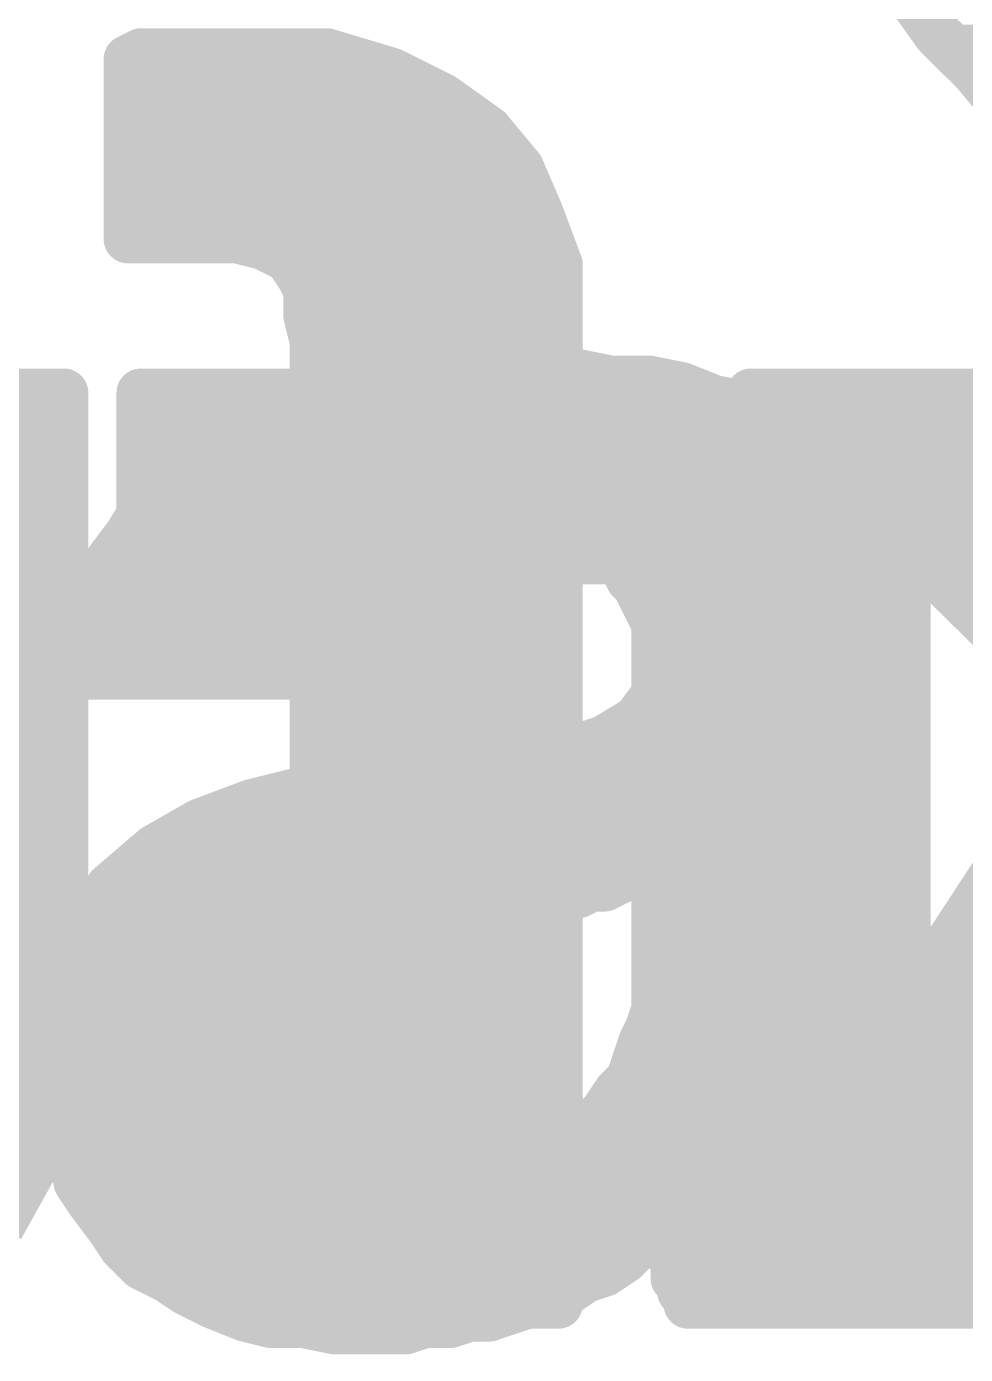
# Model space of a CAD drawing. Extents: x -27.9 to 58.7, y -12 to 40.1.
# Drawn here: x 9.989 to 11.451, y 20.674 to 22.743 of the extents above; entities that cross this region are included whole.
import ezdxf

# ---------------------------------------------------------------- set-up
doc = ezdxf.new("R2010")
doc.units = 0
doc.layers.add('21', color=41, linetype='CONTINUOUS')
doc.layers.add('22', color=40, linetype='CONTINUOUS')

msp = doc.modelspace()

# ---------------------------------------------------------------- linework, layer by layer
at = {"layer": '21', "const_width": 0.0762}
for points in [[(10.5086, 22.182), (10.5686, 22.192)], [(10.5686, 22.192), (10.6186, 22.202)], [(10.6186, 22.202), (10.8486, 22.202)], [(10.8486, 22.202), (10.8986, 22.192)], [(10.8986, 22.192), (10.9586, 22.192)], [(10.9586, 22.192), (11.0086, 22.182)], [(10.4486, 22.162), (10.5086, 22.182)], [(10.4852, 22.1742), (11.0281, 22.1742)], [(11.0086, 22.182), (11.0586, 22.162)], [(10.3486, 22.132), (10.3986, 22.152)], [(10.3986, 22.152), (10.4486, 22.162)], [(11.0586, 22.162), (11.1086, 22.152)], [(11.1086, 22.152), (11.1586, 22.132)], [(10.2486, 22.072), (10.3486, 22.132)], [(11.1586, 22.132), (11.2786, 22.042)], [(10.2919, 22.098), (11.2039, 22.098)], [(10.2086, 22.042), (10.2486, 22.072)], [(10.1786, 22.002), (10.2086, 22.042)], [(11.2786, 22.042), (11.3086, 22.002)], [(10.1935, 22.0218), (11.2938, 22.0218)], [(10.1486, 21.952), (10.1786, 22.002)], [(11.3086, 22.002), (11.3286, 21.962)], [(11.3286, 21.962), (11.3486, 21.912)], [(10.1186, 21.912), (10.1486, 21.952)], [(10.1438, 21.9456), (11.3352, 21.9456)], [(10.6386, 21.942), (10.5386, 21.892)], [(10.8186, 21.942), (10.6386, 21.942)], [(10.8386, 21.932), (10.8186, 21.942)], [(10.8586, 21.932), (10.8386, 21.932)], [(10.9186, 21.902), (10.8586, 21.932)], [(10.0986, 21.852), (10.1186, 21.912)], [(10.9286, 21.882), (10.9186, 21.902)], [(11.3486, 21.912), (11.3586, 21.862)], [(10.5386, 21.892), (10.4986, 21.852)], [(10.9386, 21.872), (10.9286, 21.882)], [(10.1044, 21.8694), (10.516, 21.8694)], [(10.9686, 21.812), (10.9386, 21.872)], [(10.9399, 21.8694), (11.3571, 21.8694)], [(11.3586, 21.862), (11.3586, 20.992)], [(10.0786, 21.732), (10.0986, 21.852)], [(10.4886, 21.832), (10.4786, 21.802)], [(10.4986, 21.852), (10.4886, 21.832)], [(10.9686, 21.702), (10.9686, 21.812)], [(10.0888, 21.7932), (10.4742, 21.7932)], [(10.4786, 21.802), (10.4686, 21.782)], [(10.9686, 21.7932), (11.3586, 21.7932)], [(10.4686, 21.782), (10.4686, 21.732)], [(10.4686, 21.732), (10.0786, 21.732)], [(10.9686, 21.717), (11.3586, 21.717)], [(10.9386, 21.662), (10.9686, 21.702)], [(10.8886, 21.632), (10.9386, 21.662)], [(10.8286, 21.612), (10.8886, 21.632)], [(10.9033, 21.6408), (11.3586, 21.6408)], [(10.7586, 21.592), (10.8286, 21.612)], [(10.6886, 21.582), (10.7586, 21.592)], [(10.7586, 21.592), (10.8086, 21.392)], [(10.8086, 21.392), (10.7586, 21.592)], [(10.5086, 21.562), (10.6886, 21.582)], [(10.532, 21.5646), (10.7655, 21.5646)], [(10.7655, 21.5646), (11.3586, 21.5646)], [(10.3386, 21.532), (10.4186, 21.552)], [(10.4186, 21.552), (10.5086, 21.562)], [(10.5886, 21.352), (10.5086, 21.562)], [(10.5086, 21.562), (10.5886, 21.352)], [(10.2586, 21.502), (10.3386, 21.532)], [(10.1886, 21.462), (10.2586, 21.502)], [(10.2348, 21.4884), (10.5366, 21.4884)], [(10.5366, 21.4884), (10.7845, 21.4884)], [(10.7845, 21.4884), (11.3586, 21.4884)], [(10.1186, 21.402), (10.1886, 21.462)], [(10.9686, 21.442), (10.9486, 21.422)], [(10.9686, 21.212), (10.9686, 21.442)], [(10.9286, 21.422), (10.8886, 21.402)], [(10.9486, 21.422), (10.9286, 21.422)], [(10.0786, 21.332), (10.1186, 21.402)], [(10.1305, 21.4122), (10.5657, 21.4122)], [(10.5657, 21.4122), (10.8036, 21.4122)], [(10.8036, 21.4122), (10.909, 21.4122)], [(10.8686, 21.402), (10.8486, 21.392)], [(10.8886, 21.402), (10.8686, 21.402)], [(10.9686, 21.4122), (11.3586, 21.4122)], [(10.7686, 21.382), (10.7386, 21.372)], [(10.7886, 21.382), (10.7686, 21.382)], [(10.8086, 21.392), (10.7886, 21.382)], [(10.8486, 21.392), (10.8086, 21.392)], [(10.6286, 21.362), (10.6086, 21.352)], [(10.6686, 21.362), (10.6286, 21.362)], [(10.6986, 21.372), (10.6686, 21.362)], [(10.7386, 21.372), (10.6986, 21.372)], [(10.0809, 21.336), (10.5466, 21.336)], [(10.5586, 21.342), (10.5386, 21.332)], [(10.5886, 21.352), (10.5586, 21.342)], [(10.6086, 21.352), (10.5886, 21.352)], [(10.9686, 21.336), (11.3586, 21.336)], [(10.0486, 21.242), (10.0786, 21.332)], [(10.5286, 21.322), (10.4886, 21.302)], [(10.5386, 21.332), (10.5286, 21.322)], [(10.4886, 21.302), (10.4786, 21.292)], [(10.4586, 21.282), (10.4286, 21.222)], [(10.4786, 21.292), (10.4586, 21.282)], [(10.0545, 21.2598), (10.4475, 21.2598)], [(10.9686, 21.2598), (11.3586, 21.2598)], [(10.0286, 21.132), (10.0486, 21.242)], [(10.4286, 21.222), (10.4286, 21.202)], [(10.9586, 21.182), (10.9686, 21.212)], [(10.4286, 21.202), (10.4186, 21.182)], [(10.038, 21.1836), (10.4194, 21.1836)], [(10.4186, 21.182), (10.4186, 21.132)], [(10.9486, 21.162), (10.9586, 21.182)], [(10.9591, 21.1836), (11.3586, 21.1836)], [(10.9286, 21.102), (10.9486, 21.162)], [(10.0386, 21.082), (10.0286, 21.132)], [(10.4186, 21.132), (10.4286, 21.102)], [(10.0335, 21.1074), (10.4268, 21.1074)], [(10.4286, 21.102), (10.4286, 21.082)], [(10.9086, 21.082), (10.9286, 21.102)], [(10.9304, 21.1074), (11.3586, 21.1074)], [(10.0386, 21.032), (10.0386, 21.082)], [(10.4286, 21.082), (10.4386, 21.062)], [(10.8886, 21.052), (10.9086, 21.082)], [(10.4386, 21.062), (10.4486, 21.052)], [(10.4486, 21.052), (10.4586, 21.032)], [(10.8686, 21.032), (10.8886, 21.052)], [(10.0586, 20.992), (10.0386, 21.032)], [(10.039, 21.0312), (10.4602, 21.0312)], [(10.4586, 21.032), (10.4786, 21.022)], [(10.8386, 21.012), (10.8686, 21.032)], [(10.8674, 21.0312), (11.3586, 21.0312)], [(10.4786, 21.022), (10.4886, 21.012)], [(10.4886, 21.012), (10.5286, 20.992)], [(10.7986, 21.002), (10.8386, 21.012)], [(10.0686, 20.942), (10.0586, 20.992)], [(10.5286, 20.992), (10.5486, 20.992)], [(10.5486, 20.992), (10.5686, 20.982)], [(10.7586, 20.982), (10.7986, 21.002)], [(11.3586, 20.992), (11.3686, 20.972)], [(10.5686, 20.982), (10.5886, 20.982)], [(10.5886, 20.982), (10.6086, 20.972)], [(10.6086, 20.972), (10.6586, 20.972)], [(10.6586, 20.972), (10.7086, 20.982)], [(10.7086, 20.982), (10.7586, 20.982)], [(11.3686, 20.972), (11.3686, 20.882)], [(10.066, 20.955), (11.3686, 20.955)], [(10.0886, 20.912), (10.0686, 20.942)], [(10.1186, 20.872), (10.0886, 20.912)], [(10.9886, 20.892), (10.9686, 20.862)], [(10.9886, 20.832), (10.9886, 20.892)], [(11.3686, 20.882), (11.3786, 20.862)], [(10.1135, 20.8788), (10.9798, 20.8788)], [(10.1386, 20.842), (10.1186, 20.872)], [(10.9686, 20.862), (10.9386, 20.842)], [(10.9886, 20.8788), (11.3702, 20.8788)], [(11.3786, 20.862), (11.3786, 20.842)], [(10.1686, 20.812), (10.1386, 20.842)], [(10.9386, 20.842), (10.9186, 20.822)], [(11.3786, 20.842), (11.3886, 20.822)], [(10.9186, 20.822), (10.8886, 20.802)], [(10.9986, 20.822), (10.9886, 20.832)], [(10.9986, 20.792), (10.9986, 20.822)], [(11.3886, 20.822), (11.3886, 20.792)], [(10.2086, 20.792), (10.1686, 20.812)], [(10.1874, 20.8026), (10.8895, 20.8026)], [(10.8886, 20.802), (10.8586, 20.792)], [(10.9986, 20.8026), (11.3886, 20.8026)], [(10.2386, 20.772), (10.2086, 20.792)], [(10.8586, 20.792), (10.8286, 20.772)], [(11.0086, 20.782), (10.9986, 20.792)], [(11.0086, 20.772), (11.0086, 20.782)], [(11.3886, 20.792), (11.3986, 20.772)], [(10.2786, 20.752), (10.2386, 20.772)], [(10.8286, 20.772), (10.7086, 20.732)], [(11.0186, 20.762), (11.0086, 20.772)], [(11.0186, 20.752), (11.0186, 20.762)], [(11.3986, 20.772), (11.4086, 20.762)], [(11.4086, 20.762), (11.4086, 20.752)], [(10.3286, 20.732), (10.2786, 20.752)], [(11.4086, 20.752), (11.0186, 20.752)], [(10.3686, 20.722), (10.3286, 20.732)], [(10.351, 20.7264), (10.6618, 20.7264)], [(10.4186, 20.722), (10.3686, 20.722)], [(10.4686, 20.712), (10.4186, 20.722)], [(10.6086, 20.722), (10.5786, 20.712)], [(10.6486, 20.722), (10.6086, 20.722)], [(10.6786, 20.732), (10.6486, 20.722)], [(10.7086, 20.732), (10.6786, 20.732)], [(10.5786, 20.712), (10.4686, 20.712)]]:
    msp.add_lwpolyline(points, dxfattribs=at)
at = {"layer": '21', "const_width": 0.0381}
for points in [[(10.5649, 22.2107, 1), (10.5723, 22.1733)], [(10.5717, 22.1732, 1), (10.5655, 22.2108)], [(10.6186, 22.2211, 1), (10.6186, 22.183)], [(10.6223, 22.1833, 1), (10.6149, 22.2207)], [(10.8523, 22.2207, 1), (10.8449, 22.1833)], [(10.8486, 22.183, 1), (10.8486, 22.2211)], [(10.8986, 22.2111, 1), (10.8986, 22.173)], [(10.8949, 22.1733, 1), (10.9023, 22.2107)], [(10.9623, 22.2107, 1), (10.9549, 22.1733)], [(10.9586, 22.173, 1), (10.9586, 22.2111)], [(10.4852, 22.1933, 1), (10.4852, 22.1552)], [(10.5055, 22.2008, 1), (10.5117, 22.1632)], [(10.5146, 22.1639, 1), (10.5026, 22.2001)], [(11.0157, 22.1997, 1), (11.0015, 22.1643)], [(11.0049, 22.1633, 1), (11.0123, 22.2007)], [(11.0281, 22.1552, 1), (11.0281, 22.1933)], [(10.3949, 22.1707, 1), (10.4023, 22.1333)], [(10.4057, 22.1343, 1), (10.3915, 22.1697)], [(10.4426, 22.1801, 1), (10.4546, 22.1439)], [(10.4523, 22.1433, 1), (10.4449, 22.1807)], [(11.0623, 22.1807, 1), (11.0549, 22.1433)], [(11.0515, 22.1443, 1), (11.0657, 22.1797)], [(11.1157, 22.1697, 1), (11.1015, 22.1343)], [(11.1049, 22.1333, 1), (11.1123, 22.1707)], [(10.3415, 22.1497, 1), (10.3557, 22.1143)], [(10.3584, 22.1157, 1), (10.3388, 22.1483)], [(11.17, 22.1472, 1), (11.1472, 22.1168)], [(11.1515, 22.1143, 1), (11.1657, 22.1497)], [(10.2919, 22.1171, 1), (10.2919, 22.079)], [(11.2039, 22.079, 1), (11.2039, 22.1171)], [(10.2388, 22.0883, 1), (10.2584, 22.0557)], [(10.26, 22.0568, 1), (10.2372, 22.0872)], [(10.2238, 22.0306, 1), (10.1934, 22.0534)], [(11.2938, 22.0534, 1), (11.2634, 22.0306)], [(10.1935, 22.0409, 1), (10.1935, 22.0028)], [(10.1972, 22.0572, 1), (10.22, 22.0268)], [(11.2672, 22.0268, 1), (11.29, 22.0572)], [(11.2938, 22.0028, 1), (11.2938, 22.0409)], [(10.1949, 21.9922, 1), (10.1623, 22.0118)], [(11.3256, 22.0105, 1), (11.2916, 21.9935)], [(10.1634, 22.0134, 1), (10.1938, 21.9906)], [(11.2934, 21.9906, 1), (11.3238, 22.0134)], [(11.3463, 21.9691, 1), (11.3109, 21.9549)], [(10.1438, 21.9647, 1), (10.1438, 21.9266)], [(10.1323, 21.9618, 1), (10.1649, 21.9422)], [(10.1638, 21.9406, 1), (10.1334, 21.9634)], [(10.6386, 21.9611, 1), (10.6386, 21.923)], [(10.6471, 21.925, 1), (10.6301, 21.959)], [(10.8271, 21.959, 1), (10.8101, 21.925)], [(10.8186, 21.923, 1), (10.8186, 21.9611)], [(11.3116, 21.9535, 1), (11.3456, 21.9705)], [(11.3352, 21.9266, 1), (11.3352, 21.9647)], [(10.8386, 21.9511, 1), (10.8386, 21.913)], [(10.8301, 21.915, 1), (10.8471, 21.949)], [(10.8671, 21.949, 1), (10.8501, 21.915)], [(10.8586, 21.913, 1), (10.8586, 21.9511)], [(10.1034, 21.9234, 1), (10.1338, 21.9006)], [(10.1367, 21.906, 1), (10.1005, 21.918)], [(10.9356, 21.9105, 1), (10.9016, 21.8935)], [(10.9101, 21.885, 1), (10.9271, 21.919)], [(11.3673, 21.9157, 1), (11.3299, 21.9083)], [(11.3309, 21.9049, 1), (11.3663, 21.9191)], [(10.5301, 21.909, 1), (10.5471, 21.875)], [(10.5521, 21.8785, 1), (10.5251, 21.9055)], [(10.9421, 21.8955, 1), (10.9151, 21.8685)], [(10.1044, 21.8885, 1), (10.1044, 21.8504)], [(10.516, 21.8504, 1), (10.516, 21.8885)], [(10.9116, 21.8735, 1), (10.9456, 21.8905)], [(10.9556, 21.8805, 1), (10.9216, 21.8635)], [(10.9399, 21.8885, 1), (10.9399, 21.8504)], [(10.9251, 21.8585, 1), (10.9521, 21.8855)], [(11.3777, 21.862, 1), (11.3396, 21.862)], [(11.3571, 21.8504, 1), (11.3571, 21.8885)], [(10.0805, 21.858, 1), (10.1167, 21.846)], [(10.1174, 21.8489, 1), (10.0798, 21.8551)], [(10.5067, 21.826, 1), (10.4705, 21.838)], [(10.4851, 21.8655, 1), (10.5121, 21.8385)], [(10.5156, 21.8435, 1), (10.4816, 21.8605)], [(11.3399, 21.8583, 1), (11.3773, 21.8657)], [(10.4716, 21.8405, 1), (10.5056, 21.8235)], [(10.9877, 21.812, 1), (10.9496, 21.812)], [(10.0888, 21.8123, 1), (10.0888, 21.7742)], [(10.4956, 21.7935, 1), (10.4616, 21.8105)], [(10.4742, 21.7742, 1), (10.4742, 21.8123)], [(10.9686, 21.8123, 1), (10.9686, 21.7742)], [(10.9516, 21.8035, 1), (10.9856, 21.8205)], [(11.3586, 21.7742, 1), (11.3586, 21.8123)], [(10.4516, 21.7905, 1), (10.4856, 21.7735)], [(10.4877, 21.782, 1), (10.4496, 21.782)], [(10.4605, 21.808, 1), (10.4967, 21.796)], [(10.0786, 21.751, 1), (10.0786, 21.7129)], [(10.4686, 21.7129, 1), (10.4686, 21.751)], [(10.0598, 21.7351, 1), (10.0974, 21.7289)], [(10.4496, 21.732, 1), (10.4877, 21.732)], [(10.9686, 21.7361, 1), (10.9686, 21.698)], [(11.3586, 21.698, 1), (11.3586, 21.7361)], [(10.9838, 21.6906, 1), (10.9534, 21.7134)], [(10.9496, 21.702, 1), (10.9877, 21.702)], [(10.9234, 21.6734, 1), (10.9538, 21.6506)], [(10.9484, 21.6457, 1), (10.9288, 21.6783)], [(10.8788, 21.6483, 1), (10.8984, 21.6157)], [(10.8946, 21.6139, 1), (10.8826, 21.6501)], [(10.9033, 21.6599, 1), (10.9033, 21.6218)], [(11.3586, 21.6218, 1), (11.3586, 21.6599)], [(10.8226, 21.6301, 1), (10.8346, 21.5939)], [(10.8338, 21.5937, 1), (10.8234, 21.6303)], [(10.7771, 21.5966, 1), (10.7401, 21.5874)], [(10.7771, 21.5966, 1), (10.7401, 21.5874)], [(10.7534, 21.6103, 1), (10.7638, 21.5737)], [(10.7613, 21.5731, 1), (10.7559, 21.6109)], [(10.532, 21.5837, 1), (10.532, 21.5456)], [(10.6859, 21.6009, 1), (10.6913, 21.5631)], [(10.6907, 21.5631, 1), (10.6865, 21.6009)], [(10.7655, 21.5837, 1), (10.7655, 21.5456)], [(10.7655, 21.5456, 1), (10.7655, 21.5837)], [(11.3586, 21.5456, 1), (11.3586, 21.5837)], [(10.4165, 21.5709, 1), (10.4207, 21.5331)], [(10.4232, 21.5335, 1), (10.414, 21.5705)], [(10.5264, 21.5688, 1), (10.4908, 21.5552)], [(10.5264, 21.5688, 1), (10.4908, 21.5552)], [(10.5065, 21.5809, 1), (10.5107, 21.5431)], [(10.5107, 21.5431, 1), (10.5065, 21.5809)], [(10.334, 21.5505, 1), (10.3432, 21.5135)], [(10.3453, 21.5142, 1), (10.3319, 21.5498)], [(10.2519, 21.5198, 1), (10.2653, 21.4842)], [(10.2681, 21.4855, 1), (10.2491, 21.5185)], [(10.2348, 21.5075, 1), (10.2348, 21.4694)], [(10.5366, 21.5075, 1), (10.5366, 21.4694)], [(10.5366, 21.4694, 1), (10.5366, 21.5075)], [(10.7845, 21.5075, 1), (10.7845, 21.4694)], [(10.7845, 21.4694, 1), (10.7845, 21.5075)], [(11.3586, 21.4694, 1), (11.3586, 21.5075)], [(10.1791, 21.4785, 1), (10.1981, 21.4455)], [(10.201, 21.4475, 1), (10.1762, 21.4765)], [(10.9877, 21.442, 1), (10.9496, 21.442)], [(10.9821, 21.4285, 1), (10.9551, 21.4555)], [(10.9286, 21.4411, 1), (10.9286, 21.403)], [(10.9371, 21.405, 1), (10.9201, 21.439)], [(10.9486, 21.403, 1), (10.9486, 21.4411)], [(10.1062, 21.4165, 1), (10.131, 21.3875)], [(10.1351, 21.3925, 1), (10.1021, 21.4115)], [(10.1305, 21.4313, 1), (10.1305, 21.3932)], [(10.5657, 21.4313, 1), (10.5657, 21.3932)], [(10.5657, 21.3932, 1), (10.5657, 21.4313)], [(10.8036, 21.4313, 1), (10.8036, 21.3932)], [(10.8036, 21.3932, 1), (10.8036, 21.4313)], [(10.8686, 21.4211, 1), (10.8686, 21.383)], [(10.8771, 21.385, 1), (10.8601, 21.419)], [(10.8801, 21.419, 1), (10.8971, 21.385)], [(10.8886, 21.383, 1), (10.8886, 21.4211)], [(10.909, 21.3932, 1), (10.909, 21.4313)], [(10.9351, 21.4355, 1), (10.9621, 21.4085)], [(10.9686, 21.4313, 1), (10.9686, 21.3932)], [(11.3586, 21.3932, 1), (11.3586, 21.4313)], [(10.7686, 21.4011, 1), (10.7686, 21.363)], [(10.7746, 21.3639, 1), (10.7626, 21.4001)], [(10.7801, 21.399, 1), (10.7971, 21.365)], [(10.7886, 21.363, 1), (10.7886, 21.4011)], [(10.8086, 21.411, 1), (10.8086, 21.3729)], [(10.7901, 21.3874, 1), (10.8271, 21.3966)], [(10.7901, 21.3874, 1), (10.8271, 21.3966)], [(10.8171, 21.375, 1), (10.8001, 21.409)], [(10.8401, 21.409, 1), (10.8571, 21.375)], [(10.8486, 21.3729, 1), (10.8486, 21.411)], [(10.6286, 21.3811, 1), (10.6286, 21.343)], [(10.6371, 21.345, 1), (10.6201, 21.379)], [(10.6626, 21.3801, 1), (10.6746, 21.3439)], [(10.6686, 21.343, 1), (10.6686, 21.3811)], [(10.6986, 21.391, 1), (10.6986, 21.3529)], [(10.7046, 21.3539, 1), (10.6926, 21.3901)], [(10.7326, 21.3901, 1), (10.7446, 21.3539)], [(10.7386, 21.3529, 1), (10.7386, 21.391)], [(10.0809, 21.3551, 1), (10.0809, 21.317)], [(10.5526, 21.3601, 1), (10.5646, 21.3239)], [(10.5466, 21.317, 1), (10.5466, 21.3551)], [(10.5671, 21.325, 1), (10.5501, 21.359)], [(10.5886, 21.3711, 1), (10.5886, 21.333)], [(10.5708, 21.3452, 1), (10.6064, 21.3588)], [(10.5708, 21.3452, 1), (10.6064, 21.3588)], [(10.5946, 21.3339, 1), (10.5826, 21.3701)], [(10.6001, 21.369, 1), (10.6171, 21.335)], [(10.6086, 21.333, 1), (10.6086, 21.3711)], [(10.9686, 21.3551, 1), (10.9686, 21.317)], [(11.3586, 21.317, 1), (11.3586, 21.3551)], [(10.0621, 21.3415, 1), (10.0951, 21.3225)], [(10.0967, 21.326, 1), (10.0605, 21.338)], [(10.5151, 21.3355, 1), (10.5421, 21.3085)], [(10.5301, 21.349, 1), (10.5471, 21.315)], [(10.5371, 21.305, 1), (10.5201, 21.339)], [(10.5521, 21.3185, 1), (10.5251, 21.3455)], [(10.4801, 21.319, 1), (10.4971, 21.285)], [(10.5021, 21.2885, 1), (10.4751, 21.3155)], [(10.4501, 21.299, 1), (10.4671, 21.265)], [(10.4756, 21.2735, 1), (10.4416, 21.2905)], [(10.4651, 21.3055, 1), (10.4921, 21.2785)], [(10.4871, 21.275, 1), (10.4701, 21.309)], [(10.0545, 21.2789, 1), (10.0545, 21.2408)], [(10.4475, 21.2408, 1), (10.4475, 21.2789)], [(10.9686, 21.2789, 1), (10.9686, 21.2408)], [(11.3586, 21.2408, 1), (11.3586, 21.2789)], [(10.0673, 21.2386, 1), (10.0299, 21.2454)], [(10.0305, 21.248, 1), (10.0667, 21.236)], [(10.4477, 21.222, 1), (10.4096, 21.222)], [(10.4116, 21.2305, 1), (10.4456, 21.2135)], [(10.9867, 21.206, 1), (10.9505, 21.218)], [(10.4456, 21.1935, 1), (10.4116, 21.2105)], [(10.9496, 21.212, 1), (10.9877, 21.212)], [(10.038, 21.2027, 1), (10.038, 21.1646)], [(10.4376, 21.182, 1), (10.3995, 21.182)], [(10.4016, 21.1905, 1), (10.4356, 21.1735)], [(10.4096, 21.202, 1), (10.4477, 21.202)], [(10.4194, 21.1646, 1), (10.4194, 21.2027)], [(10.9591, 21.2027, 1), (10.9591, 21.1646)], [(10.9756, 21.1735, 1), (10.9416, 21.1905)], [(11.3586, 21.1646, 1), (11.3586, 21.2027)], [(10.9316, 21.1705, 1), (10.9656, 21.1535)], [(10.9667, 21.156, 1), (10.9305, 21.168)], [(10.9405, 21.188, 1), (10.9767, 21.176)], [(10.0473, 21.1357, 1), (10.0099, 21.1283)], [(10.4367, 21.138, 1), (10.4005, 21.126)], [(10.0099, 21.1354, 1), (10.0473, 21.1286)], [(10.3995, 21.132, 1), (10.4376, 21.132)], [(10.0335, 21.1265, 1), (10.0335, 21.0884)], [(10.4477, 21.102, 1), (10.4096, 21.102)], [(10.4105, 21.096, 1), (10.4467, 21.108)], [(10.4268, 21.0884, 1), (10.4268, 21.1265)], [(10.9105, 21.108, 1), (10.9467, 21.096)], [(10.9304, 21.1265, 1), (10.9304, 21.0884)], [(10.9421, 21.0885, 1), (10.9151, 21.1155)], [(11.3586, 21.0884, 1), (11.3586, 21.1265)], [(10.0577, 21.082, 1), (10.0196, 21.082)], [(10.0199, 21.0783, 1), (10.0573, 21.0857)], [(10.4456, 21.0905, 1), (10.4116, 21.0735)], [(10.8951, 21.0955, 1), (10.9221, 21.0685)], [(10.9245, 21.0714, 1), (10.8927, 21.0926)], [(10.4096, 21.082, 1), (10.4477, 21.082)], [(10.4521, 21.0755, 1), (10.4251, 21.0485)], [(10.4216, 21.0535, 1), (10.4556, 21.0705)], [(10.4656, 21.0605, 1), (10.4316, 21.0435)], [(10.4351, 21.0385, 1), (10.4621, 21.0655)], [(10.9021, 21.0385, 1), (10.8751, 21.0655)], [(10.0556, 21.0405, 1), (10.0216, 21.0235)], [(10.039, 21.0503, 1), (10.039, 21.0122)], [(10.4671, 21.049, 1), (10.4501, 21.015)], [(10.4602, 21.0122, 1), (10.4602, 21.0503)], [(10.8674, 21.0503, 1), (10.8674, 21.0122)], [(10.8551, 21.0455, 1), (10.8821, 21.0185)], [(10.8792, 21.0161, 1), (10.858, 21.0479)], [(10.8727, 21.0626, 1), (10.9045, 21.0414)], [(11.3586, 21.0122, 1), (11.3586, 21.0503)], [(10.0196, 21.032, 1), (10.0577, 21.032)], [(10.4416, 21.0235, 1), (10.4756, 21.0405)], [(10.4921, 21.0355, 1), (10.4651, 21.0085)], [(10.4971, 21.029, 1), (10.4801, 20.995)], [(10.4701, 21.005, 1), (10.4871, 21.039)], [(10.4751, 20.9985, 1), (10.5021, 21.0255)], [(10.828, 21.0279, 1), (10.8492, 20.9961)], [(10.8432, 20.9935, 1), (10.834, 21.0305)], [(10.0773, 20.9957, 1), (10.0399, 20.9883)], [(10.5286, 21.0111, 1), (10.5286, 20.973)], [(10.5201, 20.975, 1), (10.5371, 21.009)], [(10.5571, 21.009, 1), (10.5401, 20.975)], [(10.5486, 20.973, 1), (10.5486, 21.0111)], [(10.794, 21.0205, 1), (10.8032, 20.9835)], [(10.8071, 20.985, 1), (10.7901, 21.019)], [(11.3756, 21.0005, 1), (11.3416, 20.9835)], [(10.0416, 20.9835, 1), (10.0756, 21.0005)], [(10.5686, 21.001, 1), (10.5686, 20.9629)], [(10.5601, 20.965, 1), (10.5771, 20.999)], [(10.5971, 20.999, 1), (10.5801, 20.965)], [(10.5886, 20.9629, 1), (10.5886, 21.001)], [(10.6086, 20.9911, 1), (10.6086, 20.953)], [(10.6001, 20.955, 1), (10.6171, 20.989)], [(10.6549, 20.9907, 1), (10.6623, 20.9533)], [(10.6586, 20.953, 1), (10.6586, 20.9911)], [(10.7086, 21.001, 1), (10.7086, 20.9629)], [(10.7123, 20.9633, 1), (10.7049, 21.0007)], [(10.7501, 20.999, 1), (10.7671, 20.965)], [(10.7586, 20.9629, 1), (10.7586, 21.001)], [(11.3396, 20.992, 1), (11.3777, 20.992)], [(11.3877, 20.972, 1), (11.3496, 20.972)], [(10.066, 20.9741, 1), (10.066, 20.936)], [(11.3516, 20.9635, 1), (11.3856, 20.9805)], [(11.3686, 20.936, 1), (11.3686, 20.9741)], [(10.0845, 20.9526, 1), (10.0527, 20.9314)], [(10.0499, 20.9383, 1), (10.0873, 20.9457)], [(10.1038, 20.9234, 1), (10.0734, 20.9006)], [(10.0727, 20.9014, 1), (10.1045, 20.9226)], [(11.0076, 20.892, 1), (10.9695, 20.892)], [(11.0045, 20.8814, 1), (10.9727, 20.9026)], [(11.3856, 20.8905, 1), (11.3516, 20.8735)], [(10.1135, 20.8979, 1), (10.1135, 20.8598)], [(10.1345, 20.8826, 1), (10.1027, 20.8614)], [(10.1034, 20.8606, 1), (10.1338, 20.8834)], [(10.9792, 20.8461, 1), (10.958, 20.8779)], [(10.9886, 20.8979, 1), (10.9886, 20.8598)], [(10.9798, 20.8598, 1), (10.9798, 20.8979)], [(11.3496, 20.882, 1), (11.3877, 20.882)], [(11.3977, 20.862, 1), (11.3596, 20.862)], [(11.3702, 20.8598, 1), (11.3702, 20.8979)], [(10.1521, 20.8555, 1), (10.1251, 20.8285)], [(10.928, 20.8579, 1), (10.9492, 20.8261)], [(10.9521, 20.8285, 1), (10.9251, 20.8555)], [(10.9527, 20.8726, 1), (10.9845, 20.8514)], [(11.3956, 20.8505, 1), (11.3616, 20.8335)], [(11.3616, 20.8535, 1), (11.3956, 20.8705)], [(10.1227, 20.8314, 1), (10.1545, 20.8526)], [(10.9292, 20.8061, 1), (10.908, 20.8379)], [(11.0021, 20.8455, 1), (10.9751, 20.8185)], [(11.0176, 20.822, 1), (10.9795, 20.822)], [(11.3596, 20.842, 1), (11.3977, 20.842)], [(11.4077, 20.822, 1), (11.3696, 20.822)], [(10.1771, 20.829, 1), (10.1601, 20.795)], [(10.1551, 20.7985, 1), (10.1821, 20.8255)], [(10.1874, 20.8217, 1), (10.1874, 20.7836)], [(10.878, 20.8179, 1), (10.8992, 20.7861)], [(10.8946, 20.7839, 1), (10.8826, 20.8201)], [(10.8895, 20.7836, 1), (10.8895, 20.8217)], [(10.9051, 20.8355, 1), (10.9321, 20.8085)], [(10.9695, 20.832, 1), (11.0076, 20.832)], [(10.9986, 20.8217, 1), (10.9986, 20.7836)], [(10.9851, 20.8085, 1), (11.0121, 20.8355)], [(11.3716, 20.8135, 1), (11.4056, 20.8305)], [(11.3886, 20.7836, 1), (11.3886, 20.8217)], [(10.2192, 20.8079, 1), (10.198, 20.7761)], [(10.2001, 20.775, 1), (10.2171, 20.809)], [(10.8526, 20.8101, 1), (10.8646, 20.7739)], [(10.8692, 20.7761, 1), (10.848, 20.8079)], [(11.0121, 20.8055, 1), (10.9851, 20.7785)], [(11.0277, 20.782, 1), (10.9896, 20.782)], [(11.4056, 20.8005, 1), (11.3716, 20.7835)], [(10.2471, 20.789, 1), (10.2301, 20.755)], [(10.228, 20.7561, 1), (10.2492, 20.7879)], [(10.818, 20.7879, 1), (10.8392, 20.7561)], [(10.8346, 20.7539, 1), (10.8226, 20.7901)], [(10.9795, 20.792, 1), (11.0176, 20.792)], [(11.0221, 20.7855, 1), (10.9951, 20.7585)], [(10.9951, 20.7685, 1), (11.0221, 20.7955)], [(11.0377, 20.762, 1), (10.9996, 20.762)], [(11.0051, 20.7485, 1), (11.0321, 20.7755)], [(11.3696, 20.792, 1), (11.4077, 20.792)], [(11.4121, 20.7855, 1), (11.3851, 20.7585)], [(11.3816, 20.7635, 1), (11.4156, 20.7805)], [(11.4276, 20.762, 1), (11.3895, 20.762)], [(11.3951, 20.7485, 1), (11.4221, 20.7755)], [(10.2857, 20.7697, 1), (10.2715, 20.7343)], [(10.2701, 20.735, 1), (10.2871, 20.769)], [(10.9896, 20.772, 1), (11.0277, 20.772)], [(11.0186, 20.7711, 1), (11.0186, 20.733)], [(11.4086, 20.733, 1), (11.4086, 20.7711)], [(10.3332, 20.7505, 1), (10.324, 20.7135)], [(10.3215, 20.7143, 1), (10.3357, 20.7497)], [(10.351, 20.7455, 1), (10.351, 20.7074)], [(10.3686, 20.7411, 1), (10.3686, 20.703)], [(10.364, 20.7035, 1), (10.3732, 20.7405)], [(10.4223, 20.7407, 1), (10.4149, 20.7033)], [(10.4186, 20.703, 1), (10.4186, 20.7411)], [(10.6086, 20.7411, 1), (10.6086, 20.703)], [(10.6146, 20.7039, 1), (10.6026, 20.7401)], [(10.6426, 20.7401, 1), (10.6546, 20.7039)], [(10.6486, 20.703, 1), (10.6486, 20.7411)], [(10.6786, 20.751, 1), (10.6786, 20.7129)], [(10.6618, 20.7074, 1), (10.6618, 20.7455)], [(10.6846, 20.7139, 1), (10.6726, 20.7501)], [(10.7026, 20.7501, 1), (10.7146, 20.7139)], [(10.7086, 20.7129, 1), (10.7086, 20.751)], [(10.9996, 20.752, 1), (11.0377, 20.752)], [(11.3895, 20.752, 1), (11.4276, 20.752)], [(10.4686, 20.731, 1), (10.4686, 20.6929)], [(10.4649, 20.6933, 1), (10.4723, 20.7307)], [(10.5726, 20.7301, 1), (10.5846, 20.6939)], [(10.5786, 20.6929, 1), (10.5786, 20.731)]]:
    msp.add_lwpolyline(points, format="xyb", dxfattribs=at)
at = {"layer": '22', "const_width": 0.0762}
for points in [[(11.4066, 22.732), (11.3566, 22.802)], [(11.4666, 22.672), (11.4066, 22.732)], [(10.1666, 22.702), (10.1466, 22.692)], [(10.4566, 22.702), (10.1666, 22.702)], [(10.5566, 22.672), (10.4566, 22.702)], [(11.431, 22.7076), (11.6566, 22.7076)], [(10.1466, 22.692), (10.1466, 22.412)], [(10.6366, 22.632), (10.5566, 22.672)], [(11.5166, 22.612), (11.4666, 22.672)], [(10.1466, 22.6314), (10.6374, 22.6314)], [(10.7066, 22.582), (10.6366, 22.632)], [(10.7566, 22.522), (10.7066, 22.582)], [(10.1466, 22.5552), (10.7289, 22.5552)], [(10.7866, 22.452), (10.7566, 22.522)], [(10.1466, 22.479), (10.775, 22.479)], [(10.8166, 22.372), (10.7866, 22.452)], [(10.1466, 22.412), (10.3166, 22.412)], [(10.3166, 22.412), (10.3566, 22.402)], [(10.3534, 22.4028), (10.8051, 22.4028)], [(10.3566, 22.402), (10.3966, 22.382)], [(10.3966, 22.382), (10.4166, 22.352)], [(10.8166, 22.172), (10.8166, 22.372)], [(10.4166, 22.352), (10.4266, 22.332)], [(10.4266, 22.332), (10.4266, 22.292)], [(10.4266, 22.3266), (10.8166, 22.3266)], [(10.4266, 22.292), (10.4366, 22.252)], [(10.4366, 22.252), (10.4366, 22.172)], [(10.4366, 22.2504), (10.8166, 22.2504)], [(10.0466, 22.172), (9.6666, 22.172)], [(10.0466, 21.172), (10.0466, 22.172)], [(10.4366, 22.172), (10.1666, 22.172)], [(10.1666, 22.172), (10.1666, 21.912)], [(10.4366, 22.1742), (10.8166, 22.1742)], [(10.9366, 22.172), (10.8166, 22.172)], [(10.9666, 22.132), (10.9366, 22.172)], [(11.5766, 22.172), (11.1166, 22.172)], [(11.1166, 22.172), (11.6466, 21.652)], [(11.0066, 22.102), (10.9666, 22.132)], [(11.1666, 21.942), (11.0066, 22.102)], [(9.6666, 22.098), (10.0466, 22.098)], [(10.1666, 22.098), (11.0106, 22.098)], [(11.192, 22.098), (11.6477, 22.098)], [(9.6666, 22.0218), (10.0466, 22.0218)], [(10.1666, 22.0218), (11.0868, 22.0218)], [(11.2697, 22.0218), (11.7209, 22.0218)], [(9.6666, 21.9456), (10.0466, 21.9456)], [(10.1666, 21.9456), (11.163, 21.9456)], [(11.2066, 21.912), (11.1666, 21.942)], [(11.3474, 21.9456), (11.7941, 21.9456)], [(10.1666, 21.912), (10.4366, 21.912)], [(10.4366, 21.912), (10.4366, 20.752)], [(10.8166, 21.912), (11.2066, 21.912)], [(10.8166, 20.752), (10.8166, 21.912)], [(9.6666, 21.8694), (10.0466, 21.8694)], [(10.4366, 21.8694), (10.8166, 21.8694)], [(11.425, 21.8694), (11.8673, 21.8694)], [(9.6666, 21.7932), (10.0466, 21.7932)], [(10.4366, 21.7932), (10.8166, 21.7932)], [(9.6666, 21.717), (10.0466, 21.717)], [(10.4366, 21.717), (10.8166, 21.717)], [(11.6466, 21.652), (11.0566, 20.752)], [(9.6666, 21.6408), (10.0466, 21.6408)], [(10.4366, 21.6408), (10.8166, 21.6408)], [(9.6666, 21.5646), (10.0466, 21.5646)], [(10.4366, 21.5646), (10.8166, 21.5646)], [(9.6666, 21.4884), (10.0466, 21.4884)], [(10.4366, 21.4884), (10.8166, 21.4884)], [(9.6666, 21.4122), (10.0466, 21.4122)], [(10.4366, 21.4122), (10.8166, 21.4122)], [(9.6621, 21.336), (10.0466, 21.336)], [(10.4366, 21.336), (10.8166, 21.336)], [(11.4394, 21.336), (11.8881, 21.336)], [(9.6526, 21.2598), (10.0466, 21.2598)], [(10.4366, 21.2598), (10.8166, 21.2598)], [(11.3895, 21.2598), (11.841, 21.2598)], [(9.6419, 21.1836), (10.0466, 21.1836)], [(10.0266, 21.062), (10.0466, 21.172)], [(10.4366, 21.1836), (10.8166, 21.1836)], [(11.3395, 21.1836), (11.7938, 21.1836)], [(9.6032, 21.1074), (10.0349, 21.1074)], [(10.4366, 21.1074), (10.8166, 21.1074)], [(11.2896, 21.1074), (11.7466, 21.1074)], [(9.9966, 20.962), (10.0266, 21.062)], [(9.4718, 21.0312), (10.0174, 21.0312)], [(10.4366, 21.0312), (10.8166, 21.0312)], [(11.2396, 21.0312), (11.6994, 21.0312)], [(8.7266, 20.955), (9.9927, 20.955)], [(9.9466, 20.872), (9.9966, 20.962)], [(10.4366, 20.955), (10.8166, 20.955)], [(11.1897, 20.955), (11.6523, 20.955)], [(10.4366, 20.8788), (10.8166, 20.8788)], [(11.1397, 20.8788), (11.6051, 20.8788)], [(10.4366, 20.8026), (10.8166, 20.8026)], [(11.0898, 20.8026), (11.5579, 20.8026)], [(10.4366, 20.752), (10.8166, 20.752)], [(11.0566, 20.752), (11.5266, 20.752)]]:
    msp.add_lwpolyline(points, dxfattribs=at)
at = {"layer": '22', "const_width": 0.0381}
for points in [[(11.4201, 22.7455, 1), (11.3931, 22.7185)], [(11.3911, 22.7209, 1), (11.4221, 22.7431)], [(10.1666, 22.7211, 1), (10.1666, 22.683)], [(10.1751, 22.685, 1), (10.1581, 22.719)], [(10.4621, 22.7202, 1), (10.4511, 22.6838)], [(10.4566, 22.683, 1), (10.4566, 22.7211)], [(11.431, 22.7266, 1), (11.431, 22.6885)], [(10.1657, 22.692, 1), (10.1276, 22.692)], [(10.1381, 22.709, 1), (10.1551, 22.675)], [(10.5651, 22.689, 1), (10.5481, 22.655)], [(10.5511, 22.6538, 1), (10.5621, 22.6902)], [(11.4812, 22.6842, 1), (11.452, 22.6598)], [(11.4531, 22.6585, 1), (11.4801, 22.6855)], [(10.1466, 22.6505, 1), (10.1466, 22.6124)], [(10.6477, 22.6475, 1), (10.6255, 22.6165)], [(10.6281, 22.615, 1), (10.6451, 22.649)], [(10.6374, 22.6124, 1), (10.6374, 22.6505)], [(10.7212, 22.5942, 1), (10.692, 22.5698)], [(10.6955, 22.5665, 1), (10.7177, 22.5975)], [(10.1466, 22.5743, 1), (10.1466, 22.5362)], [(10.7289, 22.5362, 1), (10.7289, 22.5743)], [(10.7741, 22.5295, 1), (10.7391, 22.5145)], [(10.742, 22.5098, 1), (10.7712, 22.5342)], [(10.1466, 22.4981, 1), (10.1466, 22.46)], [(10.775, 22.46, 1), (10.775, 22.4981)], [(10.8044, 22.4587, 1), (10.7688, 22.4453)], [(10.7691, 22.4445, 1), (10.8041, 22.4595)], [(10.1466, 22.4311, 1), (10.1466, 22.393)], [(10.3212, 22.4305, 1), (10.312, 22.3935)], [(10.3166, 22.393, 1), (10.3166, 22.4311)], [(10.1276, 22.412, 1), (10.1657, 22.412)], [(10.3534, 22.4219, 1), (10.3534, 22.3838)], [(10.3651, 22.419, 1), (10.3481, 22.385)], [(10.352, 22.3835, 1), (10.3612, 22.4205)], [(10.8051, 22.3838, 1), (10.8051, 22.4219)], [(10.4125, 22.3926, 1), (10.3807, 22.3714)], [(10.3881, 22.365, 1), (10.4051, 22.399)], [(10.8357, 22.372, 1), (10.7976, 22.372)], [(10.4336, 22.3605, 1), (10.3996, 22.3435)], [(10.7988, 22.3653, 1), (10.8344, 22.3787)], [(10.4007, 22.3414, 1), (10.4325, 22.3626)], [(10.4457, 22.332, 1), (10.4076, 22.332)], [(10.4266, 22.3457, 1), (10.4266, 22.3076)], [(10.4096, 22.3235, 1), (10.4436, 22.3405)], [(10.8166, 22.3076, 1), (10.8166, 22.3457)], [(10.4451, 22.2966, 1), (10.4081, 22.2874)], [(10.4076, 22.292, 1), (10.4457, 22.292)], [(10.4366, 22.2695, 1), (10.4366, 22.2314)], [(10.4557, 22.252, 1), (10.4176, 22.252)], [(10.8166, 22.2314, 1), (10.8166, 22.2695)], [(10.4181, 22.2474, 1), (10.4551, 22.2566)], [(10.0656, 22.172, 1), (10.0275, 22.172)], [(10.0466, 22.153, 1), (10.0466, 22.1911)], [(10.1666, 22.1911, 1), (10.1666, 22.153)], [(10.1857, 22.172, 1), (10.1476, 22.172)], [(10.4366, 22.1933, 1), (10.4366, 22.1552)], [(10.4366, 22.153, 1), (10.4366, 22.1911)], [(10.8166, 22.1911, 1), (10.8166, 22.153)], [(10.8166, 22.1552, 1), (10.8166, 22.1933)], [(10.9518, 22.1834, 1), (10.9214, 22.1606)], [(10.9366, 22.153, 1), (10.9366, 22.1911)], [(11.1166, 22.1911, 1), (11.1166, 22.153)], [(11.1299, 22.1856, 1), (11.1033, 22.1584)], [(10.4176, 22.172, 1), (10.4557, 22.172)], [(10.7976, 22.172, 1), (10.8357, 22.172)], [(10.978, 22.1472, 1), (10.9552, 22.1168)], [(10.9514, 22.1206, 1), (10.9818, 22.1434)], [(11.0201, 22.1155, 1), (10.9931, 22.0885)], [(10.0466, 22.079, 1), (10.0466, 22.1171)], [(10.1666, 22.1171, 1), (10.1666, 22.079)], [(10.9952, 22.0868, 1), (11.018, 22.1172)], [(11.0106, 22.079, 1), (11.0106, 22.1171)], [(11.192, 22.1171, 1), (11.192, 22.079)], [(10.0466, 22.0028, 1), (10.0466, 22.0409)], [(10.1666, 22.0409, 1), (10.1666, 22.0028)], [(11.0868, 22.0028, 1), (11.0868, 22.0409)], [(11.2697, 22.0409, 1), (11.2697, 22.0028)], [(10.0466, 21.9266, 1), (10.0466, 21.9647)], [(10.1666, 21.9647, 1), (10.1666, 21.9266)], [(11.178, 21.9572, 1), (11.1552, 21.9268)], [(11.1531, 21.9285, 1), (11.1801, 21.9555)], [(11.163, 21.9266, 1), (11.163, 21.9647)], [(11.3474, 21.9647, 1), (11.3474, 21.9266)], [(10.1666, 21.9311, 1), (10.1666, 21.893)], [(10.4557, 21.912, 1), (10.4176, 21.912)], [(10.4366, 21.893, 1), (10.4366, 21.9311)], [(10.8166, 21.9311, 1), (10.8166, 21.893)], [(10.8357, 21.912, 1), (10.7976, 21.912)], [(11.1952, 21.8968, 1), (11.218, 21.9272)], [(11.2066, 21.893, 1), (11.2066, 21.9311)], [(10.1476, 21.912, 1), (10.1857, 21.912)], [(10.0466, 21.8504, 1), (10.0466, 21.8885)], [(10.4366, 21.8885, 1), (10.4366, 21.8504)], [(10.8166, 21.8504, 1), (10.8166, 21.8885)], [(11.425, 21.8885, 1), (11.425, 21.8504)], [(10.0466, 21.7742, 1), (10.0466, 21.8123)], [(10.4366, 21.8123, 1), (10.4366, 21.7742)], [(10.8166, 21.7742, 1), (10.8166, 21.8123)], [(10.0466, 21.698, 1), (10.0466, 21.7361)], [(10.4366, 21.7361, 1), (10.4366, 21.698)], [(10.8166, 21.698, 1), (10.8166, 21.7361)], [(10.0466, 21.6218, 1), (10.0466, 21.6599)], [(10.4366, 21.6599, 1), (10.4366, 21.6218)], [(10.8166, 21.6218, 1), (10.8166, 21.6599)], [(10.0466, 21.5456, 1), (10.0466, 21.5837)], [(10.4366, 21.5837, 1), (10.4366, 21.5456)], [(10.8166, 21.5456, 1), (10.8166, 21.5837)], [(10.0466, 21.4694, 1), (10.0466, 21.5075)], [(10.4366, 21.5075, 1), (10.4366, 21.4694)], [(10.8166, 21.4694, 1), (10.8166, 21.5075)], [(10.0466, 21.3932, 1), (10.0466, 21.4313)], [(10.4366, 21.4313, 1), (10.4366, 21.3932)], [(10.8166, 21.3932, 1), (10.8166, 21.4313)], [(10.0466, 21.317, 1), (10.0466, 21.3551)], [(10.4366, 21.3551, 1), (10.4366, 21.317)], [(10.8166, 21.317, 1), (10.8166, 21.3551)], [(11.4394, 21.3551, 1), (11.4394, 21.317)], [(10.0466, 21.2408, 1), (10.0466, 21.2789)], [(10.4366, 21.2789, 1), (10.4366, 21.2408)], [(10.8166, 21.2408, 1), (10.8166, 21.2789)], [(11.3895, 21.2789, 1), (11.3895, 21.2408)], [(10.0653, 21.1686, 1), (10.0279, 21.1754)], [(10.0466, 21.1646, 1), (10.0466, 21.2027)], [(10.4366, 21.2027, 1), (10.4366, 21.1646)], [(10.8166, 21.1646, 1), (10.8166, 21.2027)], [(11.3395, 21.2027, 1), (11.3395, 21.1646)], [(10.0275, 21.172, 1), (10.0656, 21.172)], [(10.0349, 21.0884, 1), (10.0349, 21.1265)], [(10.4366, 21.1265, 1), (10.4366, 21.0884)], [(10.8166, 21.0884, 1), (10.8166, 21.1265)], [(11.2896, 21.1265, 1), (11.2896, 21.0884)], [(10.0079, 21.0654, 1), (10.0453, 21.0586)], [(10.0448, 21.0565, 1), (10.0084, 21.0675)], [(10.0174, 21.0122, 1), (10.0174, 21.0503)], [(10.4366, 21.0503, 1), (10.4366, 21.0122)], [(10.8166, 21.0122, 1), (10.8166, 21.0503)], [(11.2396, 21.0503, 1), (11.2396, 21.0122)], [(9.9784, 20.9675, 1), (10.0148, 20.9565)], [(10.0133, 20.9527, 1), (9.9799, 20.9713)], [(9.9927, 20.936, 1), (9.9927, 20.9741)], [(10.4366, 20.9741, 1), (10.4366, 20.936)], [(10.8166, 20.936, 1), (10.8166, 20.9741)], [(11.1897, 20.9741, 1), (11.1897, 20.936)], [(10.4366, 20.8979, 1), (10.4366, 20.8598)], [(10.8166, 20.8598, 1), (10.8166, 20.8979)], [(11.1397, 20.8979, 1), (11.1397, 20.8598)], [(10.4366, 20.8217, 1), (10.4366, 20.7836)], [(10.8166, 20.7836, 1), (10.8166, 20.8217)], [(11.0898, 20.8217, 1), (11.0898, 20.7836)], [(10.4366, 20.7711, 1), (10.4366, 20.733)], [(10.8166, 20.733, 1), (10.8166, 20.7711)], [(11.0566, 20.7711, 1), (11.0566, 20.733)], [(11.0407, 20.7624, 1), (11.0725, 20.7416)], [(10.4176, 20.752, 1), (10.4557, 20.752)], [(10.7976, 20.752, 1), (10.8357, 20.752)]]:
    msp.add_lwpolyline(points, format="xyb", dxfattribs=at)

doc.saveas('drawing.dxf')
